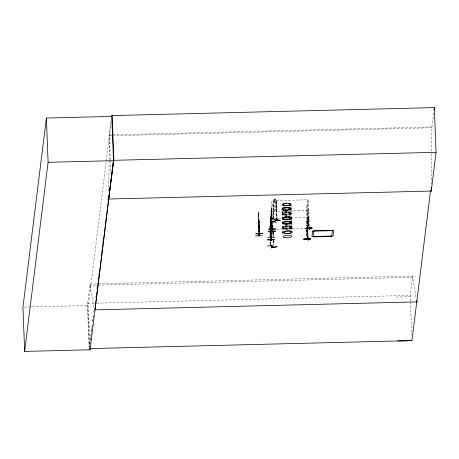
<?xml version="1.0" encoding="UTF-8"?>
<svg xmlns="http://www.w3.org/2000/svg" width="459" height="459" viewBox="0 0 459 459"><rect width="100%" height="100%" fill="white"/><g stroke="black" fill="none" stroke-linecap="round" stroke-linejoin="round"><path stroke-width="0.34" stroke-dasharray="2.29 1.72" d="M259.163 229.385L259.031 230.097L258.824 222.655M259.031 221.473L259.002 221.123L259.106 226.976M283.335 222.856C282.928 223.281 283.163 223.596 283.151 222.54L282.819 214.221M290.799 213.246L290.799 213.246A4.389 1.268 -2.2 0 1 284.087 214.514A4.389 1.268 -2.2 0 1 284.362 212.305A4.389 1.268 -2.2 0 1 290.799 213.246L290.633 212.557M291.023 218.025L290.995 218.111A4.389 1.268 -2.2 0 0 284.546 217.187A4.389 1.268 -2.2 0 0 284.276 219.396A4.389 1.268 -2.2 0 0 290.989 218.128M291.293 227.337L291.178 226.482L291.276 226.78M291.373 208.782L291.178 208.214L291.287 208.541M291.735 222.213L291.413 213.211M291.717 222.167L291.89 222.816A4.389 1.268 -2.2 0 0 285.435 221.892A4.389 1.268 -2.2 0 0 285.159 224.101A4.389 1.268 -2.2 0 0 291.872 222.833L291.861 222.879M259.111 230.097L259.26 229.121M258.813 222.483L259.111 221.02L258.956 221.565M258.956 221.404L258.974 223.82C258.526 217.302 259.002 231.491 259.117 226.149M286.927 221.318C286.674 220.429 281.596 222.649 283.06 221.921M290.295 219.293C286.112 221.249 277.861 217.824 287.466 217.044C287.764 216.309 293.479 217.187 291.017 218.817M108.772 191.214L109.116 160.65M109.122 159.939L109.397 135.772L111.548 135.721M431.334 183.933L431.689 151.946M431.701 151.235L431.93 126.954L433.732 112.438M270.471 220.372L270.403 216.522M271.527 211.863L271.533 207.916L272.279 227.291M258.916 233.017L258.308 215.828L258.371 216.837M259.243 226.826L259.26 225.817L259.174 228.72L259.272 226.029M258.893 223.24L258.922 222.185M287.466 217.015L290.495 217.354M282.331 218.696L282.142 213.814M291.236 226.631L291.236 226.608A4.32 1.251 -2.2 0 0 284.907 225.713A4.32 1.251 -2.2 0 0 284.637 227.882A4.32 1.251 -2.2 0 0 291.247 226.637L290.989 218.157M259.014 227.182L259.008 224.807L259.197 226.31M290.759 213.412L290.914 217.721M290.427 209.109L290.662 208.696L290.111 208.025M291.19 222.426C289.841 224.187 282.813 225.059 282.549 222.265M273.248 208.753L273.662 210.704L276.421 209.281L276.398 201.076L276.008 200.491L275.222 200.904L275.205 198.736L275.257 201.008L275.853 201.426L276.628 220.234M89.362 347.888L87.652 303.399L90.05 284.046L97.216 283.869M110.321 159.847L109.362 134.946L111.336 119.042M89.838 344.072L88.352 305.51L106.144 161.998M106.236 161.287L111.279 120.568M89.912 344.37L90.084 342.965M90.434 340.148L90.693 338.036M91.043 335.219L91.221 333.813M91.57 330.996L91.829 328.885M92.179 326.068L92.351 324.662M92.787 321.145L92.965 319.734M93.315 316.922L93.487 315.511M93.923 311.994L94.101 310.588L93.911 311.994M95.684 297.805L95.856 296.382M96.212 293.542L96.39 292.119M96.826 288.568L97.004 287.145M97.354 284.305L97.532 282.882M97.974 279.33L98.151 277.913M98.501 275.067L98.679 273.65M101.41 251.624L101.582 250.201M102.552 242.386L102.73 240.969M107.75 200.468L107.922 199.051M270.322 217.141L270.477 216.424L270.471 217.629M271.378 208.627L271.453 207.916M271.481 208.879L271.533 207.916M270.351 220.699L270.477 219.264M270.506 217.721L270.558 218.604M271.401 211.186L271.481 212.196L271.447 208.575M271.556 210.056L271.562 209.212M270.351 219.758L270.615 218.151L270.735 221.806M271.407 211.249L271.596 209.648L271.648 210.262M270.408 220.039L270.041 211.536L307.014 210.618L307.645 227.067M271.217 213.504L271.481 213.315L271.487 220.59M272.095 228.714L271.464 211.53L271.814 220.739M270.512 220.039L270.586 219.425M271.642 210.916L271.722 215.598L271.797 214.984M270.667 224.107L270.741 223.493M270.873 226.878L270.684 228.49L270.649 226.545M271.929 218.369L271.739 219.981L272.003 218.369M270.948 226.878L270.764 228.484L270.575 226.517M306.887 228.582L308.138 218.501L308.448 227.457M307.18 227.509L308.425 217.457M306.973 233.677L307.725 227.635M307.805 226.964L308.305 222.931M410.432 300.949L410.22 295.407L412.618 276.054L97.933 283.851M89.121 348.599L91.794 328.185M91.886 327.479L92.345 323.962M92.712 321.145L92.988 319.034M93.079 318.328L93.538 314.811M272.434 211.381L271.797 211.467L272.434 211.381L272.778 220.693M308.144 210.561C309.836 210.274 307.18 210.905 308.155 210.492M306.612 221.083L307.438 221.313L306.612 221.083L307.243 238.33M307.909 219.643L308.173 219.459L308.207 227.463M306.601 230.211L306.87 230.022L306.899 238.032M273.495 233.998L273.225 236.012L273.524 232.065M258.847 222.185L258.951 219.293L259.45 229.798L259.111 221.02M258.761 220.004L258.951 219.293M258.939 219.861L258.933 220.44M258.899 220.986L258.968 220.584M258.767 222.626L258.916 222.133M258.951 222.908L259.06 222.294M259.369 229.747L259.1 231.359L259.444 229.747M282.824 214.192L282.738 209.333M291.287 227.308L291.431 231.525M258.314 213.269L258.515 212.557L258.687 215.225M258.388 213.269L258.515 212.557M258.423 213.521L258.503 213.125M258.451 214.25L258.532 213.854M258.308 215.891L258.463 215.397M259.387 233.166L258.434 212.557M258.388 215.891L258.687 214.284M258.107 218.145L258.383 217.956L258.675 233.017M258.658 220.24L258.778 219.626M259.019 223.011C257.981 230.493 259.564 213.98 258.945 223.068M258.526 219.643L258.91 218.031L259.037 220.004M258.601 219.643L258.91 218.031M258.767 223.028L258.893 222.414M258.922 227.096L259.048 226.482M258.951 227.916L258.859 228.37L259.243 226.763M259.014 228.8L259.094 228.404M259.042 229.529L259.123 229.133M291.551 213.751L291.54 213.774A4.389 1.268 -2.2 0 0 285.085 212.85A4.389 1.268 -2.2 0 0 284.809 215.059A4.389 1.268 -2.2 0 0 291.522 213.791M276.014 205.494L275.503 207.543L274.436 208.111L273.793 206.67L273.639 202.608L274.184 201.576L274.057 199.344L275.171 198.827M282.176 213.9L281.929 208.834M291.838 222.925L291.993 227.331M292.05 227.767L292.148 231.818M282.606 227.503L282.899 232.713M291.339 208.931L291.322 208.954A4.389 1.268 -2.2 0 1 284.626 210.17A4.389 1.268 -2.2 0 1 284.896 207.967A4.389 1.268 -2.2 0 1 291.339 208.908L291.362 208.868M272.921 231.979L272.411 233.459L271.338 232.965M273.593 218.369L272.962 202.895L273.334 201.908L274.143 201.524M273.73 218.886L273.065 202.912L273.421 201.983M292.067 227.721L292.05 227.739A4.389 1.268 -2.2 0 0 285.618 226.78A4.389 1.268 -2.2 0 0 285.349 228.984A4.389 1.268 -2.2 0 0 292.062 227.721L291.93 227.096M282.933 204.817L283.392 204.789L282.899 204.771M282.629 209.287C282.893 208.747 282.17 209.35 282.669 209.453M283.387 218.777L283.937 218.736L283.616 218.926M269.863 226.603L270.265 225.977L269.898 226.648L270.242 237.125M283.811 203.561L282.36 204.553L283.593 205.523M283.444 204.737L283.105 204.846M283.237 204.588L283.375 204.886L282.83 204.869M282.796 209.195L282.463 208.983L282.469 204.49M282.807 209.109L282.566 209.184M282.733 209.023L282.836 209.063M290.168 204.817L289.377 204.783L289.922 204.519M289.813 204.834L289.807 204.536M290.673 204.754L289.434 204.616M290.168 204.513L290.381 204.777M290.65 204.628L290.122 204.84M283.593 218.857L283.892 218.576M289.371 209.184L289.015 208.851L289.83 208.736M289.881 208.862L289.847 209.115M289.715 208.954L289.704 208.73M290.088 209.017L289.468 209.166M282.589 222.431C282.876 227.119 298.488 221.519 286.927 221.278M283.323 223.114L282.933 223.08M290.277 218.352L289.91 218.713L290.719 218.828M290.759 218.754L290.203 218.725M290.472 218.541L290.111 218.404L290.22 218.679M290.34 218.318L290.702 218.438M291.207 218.679L290.908 218.467M290.289 219.276L291.729 218.306L290.495 217.337M289.399 222.925L289.807 223.103M289.549 222.776L289.927 222.649M290.427 223.011L289.916 222.638M290.323 222.672L290.685 222.919L290.312 223.068M289.273 209.172L288.82 209.074L289.646 209.241M290.346 218.765L289.968 218.541M289.428 222.879L290.518 222.833M291.517 218.685L291.017 219M270.54 226.889L271.085 226.43L271.005 224.25M282.601 204.18C290.977 200.382 295.969 207.026 283.599 205.506M289.669 204.45L289.377 204.783M290.375 204.553L290.639 204.582M289.032 209.029L289.933 208.862M289.945 209.407L289.21 209.711L290.415 209.092M283.926 218.754L283.828 218.645M282.601 222.443C285.068 221.112 288.625 220.813 291.081 222.271M289.927 218.61L290.461 218.444M289.727 223.085L289.738 222.69M274.121 201.564L273.994 199.338L275.205 198.736M273.352 201.971L276.008 200.491M273.386 218.341L272.841 204.175L273.157 204.008L273.937 218.914M276.266 202.356L275.951 202.528L276.473 202.385L276.892 218.65M273.363 204.037L272.841 204.175M273.684 210.618L276.324 209.212L276.691 206.923M273.662 210.704L276.387 209.224M283.18 204.915L283.484 204.857L283.197 204.754M289.738 204.421L289.686 204.748M290.346 204.737L289.606 204.576M290.558 204.725L290.134 204.777M289.422 207.766C280.248 205.787 279.267 212.075 289.204 209.694M290.851 218.731L291.115 218.467M291.138 218.731L287.15 219.551L283.444 219.006M283.054 222.873L283.14 223.022M283.151 223.103L283.478 223.126L283.197 223.017M290.111 222.879L290.472 222.787L289.778 223.034M290.599 223.068L290.122 223.108M289.761 223.631L290.478 223.338M289.744 205.374L287.759 205.747M283.255 207.904L284.201 207.697A4.315 1.245 -2.2 0 1 290.541 208.615L290.731 212.804M287.46 216.843C286.571 216.774 281.562 217.256 283.433 218.989M284.328 217.491L285.274 217.285A4.315 1.245 -2.2 0 1 291.614 218.209A4.315 1.245 -2.2 0 1 285.022 219.448A4.315 1.245 -2.2 0 1 285.291 217.279M289.704 204.41L290.438 204.421M290.226 204.829L290.329 204.41M289.29 208.742L289.078 209.074M284.339 217.302L285.263 217.078A4.338 1.257 -2.2 0 1 291.637 218.008A4.338 1.257 -2.2 0 1 284.999 219.259A4.338 1.257 -2.2 0 1 285.274 217.078M290.88 218.518L290.421 218.564M291.023 218.771L290.381 218.754M290.346 222.999L289.692 223.074M272.761 227.911L272.158 226.918L272.112 224.686L270.896 224.17L272.078 224.744M269.685 227.957L270.208 228.06L269.685 227.957L270.035 237.165M270.523 234.773L270.15 232.432L270.523 234.773L273.289 236.001M289.348 208.971L289.681 208.937M289.589 209.178L290.163 209.04L289.629 208.851M287.214 210.067L288.281 209.918M290.857 218.719L290.547 218.708M287.747 223.808L288.809 223.653M287.753 223.992L288.814 223.843M285.802 203.205L286.932 203.13M289.881 204.536L290.524 204.571M289.342 208.874L289.692 208.862M290.427 218.404L290.748 218.392M290.415 218.461L290.765 218.455M290.168 223.08L289.83 223.177M396.237 297.076L410.266 296.703M109.362 134.946L431.93 126.954M112.266 135.703L431.965 127.78M271.705 218.036L271.814 219.976M309.033 217.497L271.935 218.427L271.877 216.057L272.009 218.427M270.351 219.695L270.431 220.704M276.41 229.104L304.139 228.416M90.05 284.046L90.102 285.337L97.308 285.159M98.025 285.137L412.67 277.345L416.17 298.384M87.652 303.399L96.252 303.187M96.969 303.169L410.22 295.407M24.373 307.1L88.352 305.51M259.174 221.588L259.037 221.02M258.83 223.562L258.819 222.609M258.933 228.37L258.865 227.75L258.859 228.37M289.675 208.805L289.13 209.132M289.772 222.89L290.249 222.885M288.051 203.148L289.973 203.429M289.572 204.691L289.91 204.846M283.937 210.021L284.97 210.124M283.782 218.759L283.88 218.696M290.163 222.776L290.685 222.919M283.048 222.948L283.318 222.867M282.991 223.252L283.57 223.143M276.398 201.076L277.098 218.679M283.593 223.774L284.471 223.952M289.422 207.749L290.122 208.007M283.042 209.861L282.377 209.614M271.9 225.019L271.212 224.698L271.235 225.426L271.929 225.742M270.196 225.989L272.927 227.274M270.219 226.069L271.022 226.442L270.965 224.158M272.095 226.935L272.858 227.285M270.546 234.715L273.26 235.915M290.926 218.358L290.972 218.415A4.32 1.251 -2.2 0 0 284.591 217.491A4.32 1.251 -2.2 0 0 284.322 219.66A4.32 1.251 -2.2 0 0 290.931 218.415L290.972 218.415M283.042 218.88L283.444 219.178M291.603 217.899A4.315 1.245 -2.2 0 1 285.01 219.144A4.315 1.245 -2.2 0 1 285.28 216.975A4.315 1.245 -2.2 0 1 291.603 217.899L291.591 217.922M275.991 200.572L276.364 201.122M291.218 208.306L291.236 208.346A4.32 1.251 -2.2 0 1 284.637 209.62A4.32 1.251 -2.2 0 1 284.907 207.445A4.32 1.251 -2.2 0 1 291.247 208.375L291.081 204.278A4.315 1.245 -2.2 0 0 284.758 203.354A4.315 1.245 -2.2 0 0 284.488 205.523A4.315 1.245 -2.2 0 0 291.081 204.278M290.868 217.555L290.886 217.589A4.32 1.251 -2.2 0 1 284.287 218.845A4.32 1.251 -2.2 0 1 284.557 216.671A4.32 1.251 -2.2 0 1 290.897 217.595M291.958 227.159L291.981 227.234A4.32 1.251 -2.2 0 1 285.36 228.433A4.32 1.251 -2.2 0 1 285.63 226.258A4.32 1.251 -2.2 0 1 291.97 227.188M283.415 228.307L283.174 223.332M282.687 227.733L282.274 218.484M290.845 217.486L291.012 217.939M291.706 222.145L291.786 222.322A4.32 1.251 -2.2 0 1 285.177 223.544A4.32 1.251 -2.2 0 1 285.446 221.376A4.32 1.251 -2.2 0 1 291.781 222.299M282.612 227.503L282.721 227.825M291.861 222.581A4.389 1.268 -2.2 0 1 285.148 223.849A4.389 1.268 -2.2 0 1 285.423 221.64A4.389 1.268 -2.2 0 1 291.861 222.581L291.901 222.661M282.796 232.392L282.979 236.374M273.22 208.713L273.725 210.71M258.859 227.429L258.951 227.825M259.031 221.565L259.117 221.961M271.613 210.188L271.682 210.583M270.626 219.092L270.403 216.424M90.102 285.337L94.066 309.182M258.606 214.284L258.75 214.904M291.436 213.286L291.448 213.309A4.32 1.251 -2.2 0 1 284.827 214.508A4.32 1.251 -2.2 0 1 285.096 212.333A4.32 1.251 -2.2 0 1 291.436 213.257L291.281 209.189A4.32 1.251 -2.2 0 0 284.941 208.266A4.32 1.251 -2.2 0 0 284.672 210.44A4.32 1.251 -2.2 0 0 291.281 209.189M271.671 209.643L271.722 210.262M258.956 222.081L258.824 220.67L258.698 223.361M258.589 220.572L258.721 221.984L258.842 219.293M271.682 215.931L271.791 217.342L271.837 214.651M283.369 228.192L283.519 232.036M258.836 218.036L258.956 220.01M258.595 222.649L258.715 224.623M258.52 222.649L258.641 224.623M258.985 229.385L259.18 231.353M412.618 276.054L412.67 277.345M410.461 301.655L411.734 334.938M309.372 226.189L308.356 199.791L271.384 200.703L272.153 220.704M308.735 226.333L307.748 199.751L306.417 210.497L307.065 227.498M307.92 210.515L308.523 227.05M307.932 219.465L308.236 227.285M307.163 204.456L307.846 222.167M306.933 206.303L307.656 226.998M307.765 229.844L308.035 236.953M307.673 227.779L308.029 237.022M306.853 221.077L307.513 238.141M307.077 227.658L307.455 238.456M306.807 229.253L307.146 238.106M306.629 230.028L306.928 237.848M291.54 234.251L291.585 235.524M276.157 202.551L276.783 218.845M273.415 219.052L273.495 221.175M273.484 232.047L273.593 236.574M273.73 240.114L273.92 245.072M272.812 221.336L273.019 227.09M273.225 232.369L273.386 236.614M273.524 240.16L273.656 243.7M273.116 232.179L273.277 236.431M273.444 240.677L273.553 243.511M272.904 232.22L273.071 236.471M273.231 240.723L273.34 243.557M272.187 221.347L272.394 227.107M271.843 221.445L272.061 227.113M271.24 213.32L271.785 227.486M271.516 221.295L271.734 226.964M271.08 222.282L271.326 228.68M271.47 232.168L271.653 237.211M271.114 227.153L271.166 228.507M270.747 222.615L270.976 228.536M271.108 232.076L271.303 237.033M270.707 222.34L270.925 228.008M271.085 232.26L271.28 237.217M270.494 221.049L270.735 225.851L270.787 223.16M270.449 221.347L271.062 237.928M270.374 221.347L270.787 231.921M270.81 232.633L270.976 236.884M270.213 222.54L270.489 230.51M270.517 231.221L270.735 236.89M270.288 230.183L270.563 237.269M270.753 242.226L270.833 244.349M269.967 226.631L270.351 237.309M270.546 242.266L270.626 244.395M270.437 242.082L270.517 244.205M270.225 242.123L270.311 244.251M259.324 232.638L258.624 215.558L259.134 234.061M258.4 215.449L258.308 213.223L258.865 227.802M258.142 217.962L258.71 232.839M110.349 160.558L110.808 172.595M87.434 304.696L89.092 347.893M258.641 221.961L258.595 219.586L258.56 221.961M290.541 208.615A4.315 1.245 -2.2 0 1 283.949 209.861A4.315 1.245 -2.2 0 1 284.219 207.692M282.945 231.938A4.389 1.268 -2.2 0 0 282.864 232.598A4.32 1.251 -2.2 0 0 282.939 232.879M282.853 232.352A4.389 1.268 -2.2 0 1 282.933 231.692M282.91 232.059A4.32 1.251 -2.2 0 1 282.991 231.411M290.742 213.481L290.748 213.527A4.32 1.251 -2.2 0 1 284.132 214.778A4.32 1.251 -2.2 0 1 284.402 212.603A4.32 1.251 -2.2 0 1 290.742 213.527M291.327 227.222L291.31 227.239A4.389 1.268 -2.2 0 1 284.62 228.439A4.389 1.268 -2.2 0 1 284.896 226.23A4.389 1.268 -2.2 0 1 291.333 227.171L291.333 227.199M274.993 199.292L274.304 199.659L274.333 200.382L275.021 200.021L274.993 199.292M275.28 201.731L274.212 202.304L274.367 206.366L275.44 205.798L275.28 201.731M270.896 224.56L270.879 226.935L270.896 224.56M290.713 212.735L290.708 212.712A4.32 1.251 -2.2 0 0 284.373 211.783A4.32 1.251 -2.2 0 0 284.104 213.957A4.32 1.251 -2.2 0 0 290.708 212.712M291.821 223.12L291.815 223.091A4.32 1.251 -2.2 0 0 285.475 222.19A4.32 1.251 -2.2 0 0 285.205 224.365A4.32 1.251 -2.2 0 0 291.815 223.12M284.482 223.791A4.315 1.245 -2.2 0 0 291.081 222.546A4.315 1.245 -2.2 0 0 284.752 221.622A4.315 1.245 -2.2 0 0 284.482 223.791M284.471 223.481A4.315 1.245 -2.2 0 0 291.069 222.242A4.315 1.245 -2.2 0 0 284.741 221.313A4.315 1.245 -2.2 0 0 284.471 223.481M283.966 210.285A4.315 1.245 -2.2 0 0 290.558 209.04A4.315 1.245 -2.2 0 0 284.236 208.116A4.315 1.245 -2.2 0 0 283.966 210.268A4.315 1.245 -2.2 0 0 290.558 209.023A4.315 1.245 -2.2 0 0 284.236 208.099A4.315 1.245 -2.2 0 0 283.966 210.285M284.465 223.59A4.338 1.257 -2.2 0 0 291.098 222.34A4.338 1.257 -2.2 0 0 284.735 221.41A4.338 1.257 -2.2 0 0 284.465 223.59M283.943 210.038A4.338 1.257 -2.2 0 0 290.576 208.788A4.338 1.257 -2.2 0 0 284.213 207.858A4.338 1.257 -2.2 0 0 283.943 210.038M284.264 219.144A4.389 1.268 -2.2 0 0 290.977 217.882A4.389 1.268 -2.2 0 0 284.54 216.941A4.389 1.268 -2.2 0 0 284.264 219.144M284.075 214.261A4.389 1.268 -2.2 0 0 290.788 212.993A4.389 1.268 -2.2 0 0 284.351 212.052A4.389 1.268 -2.2 0 0 284.075 214.261M284.5 224.21A4.315 1.245 -2.2 0 0 291.092 222.965A4.315 1.245 -2.2 0 0 284.769 222.041A4.315 1.245 -2.2 0 0 284.5 224.21M284.477 223.958A4.338 1.257 -2.2 0 0 291.109 222.707A4.338 1.257 -2.2 0 0 284.746 221.777A4.338 1.257 -2.2 0 0 284.477 223.958M284.666 228.702A4.32 1.251 -2.2 0 0 291.276 227.457A4.32 1.251 -2.2 0 0 284.936 226.528A4.32 1.251 -2.2 0 0 284.666 228.702M284.609 228.186A4.389 1.268 -2.2 0 0 291.327 226.918A4.389 1.268 -2.2 0 0 284.884 225.977A4.389 1.268 -2.2 0 0 284.609 228.186M284.861 215.323A4.32 1.251 -2.2 0 0 291.465 214.078A4.32 1.251 -2.2 0 0 285.131 213.154A4.32 1.251 -2.2 0 0 284.861 215.323M285.022 219.413A4.315 1.245 -2.2 0 0 291.614 218.168A4.315 1.245 -2.2 0 0 285.291 217.245A4.315 1.245 -2.2 0 0 285.022 219.413M284.505 205.948A4.315 1.245 -2.2 0 0 291.098 204.703A4.315 1.245 -2.2 0 0 284.775 203.779A4.315 1.245 -2.2 0 0 284.505 205.948M284.482 205.701A4.338 1.257 -2.2 0 0 291.115 204.45A4.338 1.257 -2.2 0 0 284.752 203.521A4.338 1.257 -2.2 0 0 284.482 205.684A4.338 1.257 -2.2 0 0 291.115 204.433A4.338 1.257 -2.2 0 0 284.752 203.503A4.338 1.257 -2.2 0 0 284.482 205.701M284.804 214.806A4.389 1.268 -2.2 0 0 291.517 213.538A4.389 1.268 -2.2 0 0 285.073 212.597A4.389 1.268 -2.2 0 0 284.804 214.806M284.614 209.924A4.389 1.268 -2.2 0 0 291.327 208.656A4.389 1.268 -2.2 0 0 284.89 207.715A4.389 1.268 -2.2 0 0 284.614 209.924M285.395 229.253A4.32 1.251 -2.2 0 0 292.004 228.003A4.32 1.251 -2.2 0 0 285.664 227.079A4.32 1.251 -2.2 0 0 285.395 229.253M285.039 219.855A4.315 1.245 -2.2 0 0 291.631 218.61A4.315 1.245 -2.2 0 0 285.309 217.686A4.315 1.245 -2.2 0 0 285.039 219.855M285.016 219.626A4.338 1.257 -2.2 0 0 291.649 218.375A4.338 1.257 -2.2 0 0 285.286 217.446A4.338 1.257 -2.2 0 0 285.016 219.626M285.337 228.737A4.389 1.268 -2.2 0 0 292.05 227.469A4.389 1.268 -2.2 0 0 285.613 226.528A4.389 1.268 -2.2 0 0 285.337 228.737"/><path stroke-width="0.69" d="M430.49 191.087L431.248 191.07L431.294 187.484M267.482 239.919L274.413 239.707L267.488 239.782M268.544 231.238L275.475 231.101M303.915 238.99L310.846 238.835M255.433 235.897L262.359 235.765M310.519 238.99L303.588 239.128M111.795 116.42L46.393 118.038L22.95 307.134L24.648 351.405L90.056 349.781L113.493 160.69L111.761 115.588L434.329 107.595L436.05 152.331L431.248 191.07L108.685 199.034L113.838 159.629L112.151 115.731M24.648 351.405L48.092 162.308L46.393 118.038M111.594 116.97L111.761 115.588M267.758 237.699L274.689 237.492M268.808 229.15L275.744 228.978L268.813 229.19M270.816 239.713L271.085 237.745M271.12 239.696L271.303 237.946M272.135 231.227L272.445 229.23L272.055 229.42M270.867 239.518L271.08 239.736M272.204 230.395L272.164 231.198M275.469 231.256L268.532 231.411M433.99 110.361L434.329 107.595M397.924 340.98L411.952 340.601L430.49 191.059L431.253 191.042M270.54 240.952L270.833 238.932L271.212 238.961L270.919 240.981L270.563 240.941M272.554 228.134L272.262 230.148C271.309 230.527 271.768 227.658 272.554 228.134L272.543 227.762M271.131 240.005L271.682 240.011M312.206 228.008L304.931 228.37L312.206 227.974L305.258 228.278M308.213 228.318L308.586 228.33M306.939 239.087L307.203 238.973M308.563 228.473L308.247 228.496M307.18 239.059L307.295 238.772M307.564 239.013L307.18 239.082M308.855 228.381L309.521 228.255M309.768 227.165L309.423 229.133M308.425 237.997L308.098 240M309.762 229.202L310.026 227.159L309.676 227.211L309.377 229.23L309.733 229.173M308.419 240.051C308.448 235.025 309.418 240.396 308.035 240.063L308.333 238.043L308.718 238.037M276.559 222.236L270.563 221.439M255.858 233.803L262.777 233.642L255.835 233.838M258.756 235.834C257.958 234.756 259.995 233.39 259.071 234.038M258.824 235.651L259.1 235.828L259.478 233.889M267.402 246.167L273.231 244.928M273.484 221.904L273.874 221.697M273.69 221.932C277.339 219.712 277.798 219.7 276.938 220.251M272.503 228.043L272.21 230.057M271.149 238.904L270.867 240.889M271.837 231.216L272.118 228.571M271.843 231.055L271.894 230.384M271.923 231.009L271.82 230.407M271.332 237.917L271.062 237.928M308.603 228.226L308.89 228.381M273.524 221.863L276.943 220.068L276.955 219.402M274.057 221.754L273.771 221.731M277.161 220.102L277.161 219.431M270.368 245.685L273.793 247.24L273.484 247.12M270.948 245.766L270.328 245.651M271.917 231.032L272.233 231.043M280.082 220.463L274.092 219.66L280.277 220.36M272.411 229.104L273.116 229.07M273.076 229.167L272.474 229.173L272.52 228.536M272.359 229.437L272.118 229.42M271.12 247.883L277.121 246.701L270.971 247.803M270.535 245.605L273.994 247.177M276.984 220.045L276.92 219.419M436.05 152.331L113.482 160.317L94.944 309.865L417.512 301.873M48.092 162.308L113.493 160.69M90.102 348.576L411.952 340.601M271.143 239.937L271.768 239.902M303.588 239.168L310.835 238.967M272.382 229.23L272.376 228.53M272.158 231.026L272.135 230.378M416.52 300.49L416.755 301.89M276.823 219.431L276.846 220.079M272.451 228.53L272.451 229.253M272.044 228.616L272.101 229.259M111.084 179.676L111.095 180.043M89.998 348.358L90.056 349.781M312.596 231.158L311.931 236.534L333.114 236.006L333.779 230.636L312.596 231.158M313.996 230.734L313.233 236.89L331.719 236.431L332.482 230.275L313.996 230.734M285.016 237.682A4.315 1.245 -2.2 0 0 291.614 236.437A4.315 1.245 -2.2 0 0 285.286 235.513A4.315 1.245 -2.2 0 0 285.016 237.682M285.55 233.338A4.32 1.251 -2.2 0 0 292.159 232.088A4.32 1.251 -2.2 0 0 285.819 231.164A4.32 1.251 -2.2 0 0 285.55 233.338M285.555 233.344A4.315 1.245 -2.2 0 0 292.148 232.099A4.315 1.245 -2.2 0 0 285.825 231.175A4.315 1.245 -2.2 0 0 285.555 233.344"/></g></svg>
